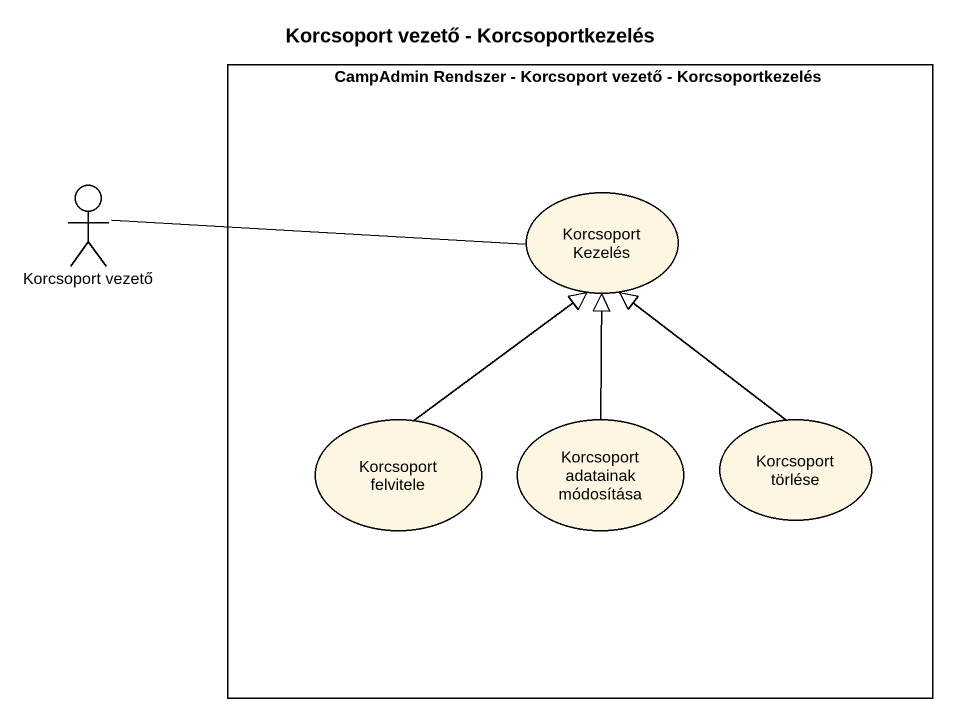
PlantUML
@startuml
title Korcsoport vezető - Korcsoportkezelés
rectangle "CampAdmin Rendszer - Korcsoport vezető - Korcsoportkezelés" as CampAdmin_Rendszer {
  usecase "Korcsoport Kezelés" as Korcsoport_Kezelés
  usecase "Korcsoport felvitele" as Korcsoport_felvitele
  usecase "Korcsoport adatainak módosítása" as Korcsoport_adatainak
  usecase "Korcsoport törlése" as Korcsoport_törlése
}
actor "Korcsoport vezető" as Korcsoport_vezető
Korcsoport_vezető -right- Korcsoport_Kezelés
Korcsoport_felvitele -up-|> Korcsoport_Kezelés
Korcsoport_adatainak -up-|> Korcsoport_Kezelés
Korcsoport_törlése -up-|> Korcsoport_Kezelés
@enduml
